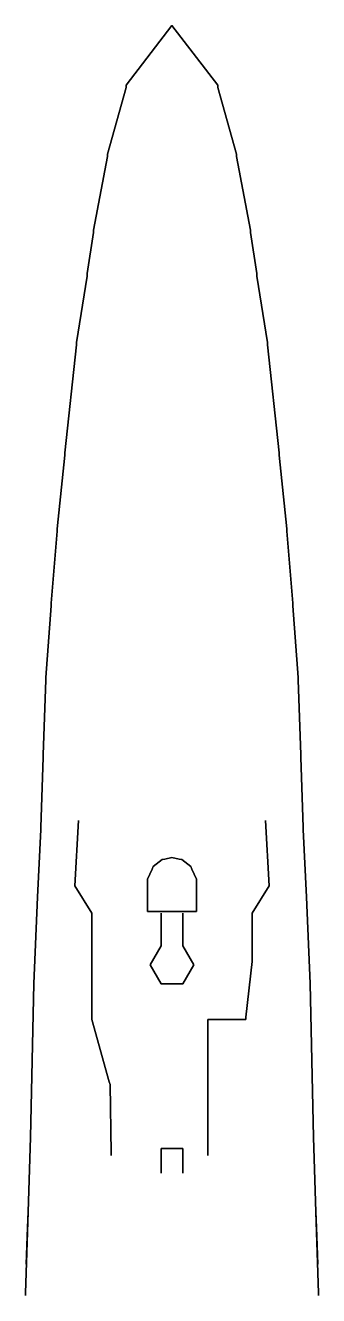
# Model space of a CAD drawing. Extents: x -5.4 to 5.4, y -43.3 to 46.6.
# Drawn here: x -5.44 to 5.44, y -0.46 to 46.62 of the extents above; entities that cross this region are included whole.
import ezdxf

# ---------------------------------------------------------------- set-up
doc = ezdxf.new("R2010")
doc.units = 0
doc.layers.add('RAININGS', color=4, linetype='CONTINUOUS')

msp = doc.modelspace()

# ---------------------------------------------------------------- linework, layer by layer
at = {"layer": 'RAININGS'}
for points in [[(-1.7, 44.41, 6.97), (-1.7, 44.41, 6.91), (0, 46.62, 7.23), (0, 46.62, 7.28)], [(-1.7, 44.41, 6.91), (-1.7, 44.41, 6.97), (0, 46.62, 7.28), (0, 46.62, 7.23)], [(-1.7, 44.41, 6.55), (-1.7, 44.41, 6.49), (0, 46.62, 6.81), (0, 46.62, 6.86)], [(-1.7, 44.41, 6.49), (-1.7, 44.41, 6.55), (0, 46.62, 6.86), (0, 46.62, 6.81)], [(1.7, 44.41, 6.91), (1.7, 44.41, 6.97), (0, 46.62, 7.28), (0, 46.62, 7.23)], [(1.7, 44.41, 6.97), (1.7, 44.41, 6.91), (0, 46.62, 7.23), (0, 46.62, 7.28)], [(1.7, 44.41, 6.49), (1.7, 44.41, 6.55), (0, 46.62, 6.86), (0, 46.62, 6.81)], [(1.7, 44.41, 6.55), (1.7, 44.41, 6.49), (0, 46.62, 6.81), (0, 46.62, 6.86)], [(-2.39, 41.85, 6.12), (-2.39, 41.85, 6.18), (-1.7, 44.32, 6.53), (-1.7, 44.32, 6.47)], [(-2.39, 41.85, 6.18), (-2.39, 41.85, 6.12), (-1.7, 44.32, 6.47), (-1.7, 44.32, 6.53)], [(-2.39, 41.85, 6.54), (-2.39, 41.85, 6.6), (-1.7, 44.32, 6.95), (-1.7, 44.32, 6.89)], [(-2.39, 41.85, 6.6), (-2.39, 41.85, 6.54), (-1.7, 44.32, 6.89), (-1.7, 44.32, 6.95)], [(-1.7, 44.32, 6.97), (-1.7, 44.41, 6.97), (-1.7, 44.41, 5.81), (-1.7, 44.32, 5.79)], [(-1.7, 44.41, 6.97), (-1.7, 44.32, 6.97), (-1.7, 44.32, 5.79), (-1.7, 44.41, 5.81)], [(1.7, 44.41, 6.97), (1.7, 44.32, 6.97), (1.7, 44.32, 5.79), (1.7, 44.41, 5.81)], [(1.7, 44.32, 6.97), (1.7, 44.41, 6.97), (1.7, 44.41, 5.81), (1.7, 44.32, 5.79)], [(2.39, 41.85, 6.6), (2.39, 41.85, 6.54), (1.7, 44.32, 6.89), (1.7, 44.32, 6.95)], [(2.39, 41.85, 6.54), (2.39, 41.85, 6.6), (1.7, 44.32, 6.95), (1.7, 44.32, 6.89)], [(2.39, 41.85, 6.18), (2.39, 41.85, 6.12), (1.7, 44.32, 6.47), (1.7, 44.32, 6.53)], [(2.39, 41.85, 6.12), (2.39, 41.85, 6.18), (1.7, 44.32, 6.53), (1.7, 44.32, 6.47)], [(-2.91, 39.03, 5.82), (-2.91, 39.03, 5.76), (-2.39, 41.76, 6.11), (-2.39, 41.76, 6.17)], [(-2.91, 39.03, 5.76), (-2.91, 39.03, 5.82), (-2.39, 41.76, 6.17), (-2.39, 41.76, 6.11)], [(-2.91, 39.03, 6.24), (-2.91, 39.03, 6.18), (-2.39, 41.76, 6.53), (-2.39, 41.76, 6.59)], [(-2.91, 39.03, 6.18), (-2.91, 39.03, 6.24), (-2.39, 41.76, 6.59), (-2.39, 41.76, 6.53)], [(-2.39, 41.76, 6.64), (-2.39, 41.85, 6.64), (-2.39, 41.85, 5.44), (-2.39, 41.76, 5.43)], [(-2.39, 41.85, 6.64), (-2.39, 41.76, 6.64), (-2.39, 41.76, 5.43), (-2.39, 41.85, 5.44)], [(2.39, 41.85, 6.64), (2.39, 41.76, 6.64), (2.39, 41.76, 5.43), (2.39, 41.85, 5.44)], [(2.39, 41.76, 6.64), (2.39, 41.85, 6.64), (2.39, 41.85, 5.44), (2.39, 41.76, 5.43)], [(2.91, 39.03, 6.18), (2.91, 39.03, 6.24), (2.39, 41.76, 6.59), (2.39, 41.76, 6.53)], [(2.91, 39.03, 6.24), (2.91, 39.03, 6.18), (2.39, 41.76, 6.53), (2.39, 41.76, 6.59)], [(2.91, 39.03, 5.76), (2.91, 39.03, 5.82), (2.39, 41.76, 6.17), (2.39, 41.76, 6.11)], [(2.91, 39.03, 5.82), (2.91, 39.03, 5.76), (2.39, 41.76, 6.11), (2.39, 41.76, 6.17)], [(-3.15, 37.42, 5.63), (-3.15, 37.42, 5.57), (-2.91, 38.94, 5.75), (-2.91, 38.94, 5.81)], [(-3.15, 37.42, 5.57), (-3.15, 37.42, 5.63), (-2.91, 38.94, 5.81), (-2.91, 38.94, 5.75)], [(-3.15, 37.42, 6.05), (-3.15, 37.42, 5.99), (-2.91, 38.94, 6.17), (-2.91, 38.94, 6.23)], [(-3.15, 37.42, 5.99), (-3.15, 37.42, 6.05), (-2.91, 38.94, 6.23), (-2.91, 38.94, 6.17)], [(-2.91, 39.03, 6.26), (-2.91, 38.94, 6.26), (-2.91, 38.94, 5.1), (-2.91, 39.03, 5.11)], [(-2.91, 38.94, 6.26), (-2.91, 39.03, 6.26), (-2.91, 39.03, 5.11), (-2.91, 38.94, 5.1)], [(2.91, 38.94, 6.26), (2.91, 39.03, 6.26), (2.91, 39.03, 5.11), (2.91, 38.94, 5.1)], [(2.91, 39.03, 6.26), (2.91, 38.94, 6.26), (2.91, 38.94, 5.1), (2.91, 39.03, 5.11)], [(3.15, 37.42, 5.99), (3.15, 37.42, 6.05), (2.91, 38.94, 6.23), (2.91, 38.94, 6.17)], [(3.15, 37.42, 6.05), (3.15, 37.42, 5.99), (2.91, 38.94, 6.17), (2.91, 38.94, 6.23)], [(3.15, 37.42, 5.57), (3.15, 37.42, 5.63), (2.91, 38.94, 5.81), (2.91, 38.94, 5.75)], [(3.15, 37.42, 5.63), (3.15, 37.42, 5.57), (2.91, 38.94, 5.75), (2.91, 38.94, 5.81)], [(-3.54, 34.87, 5.28), (-3.54, 34.87, 5.34), (-3.15, 37.33, 5.63), (-3.15, 37.33, 5.57)], [(-3.54, 34.87, 5.34), (-3.54, 34.87, 5.28), (-3.15, 37.33, 5.57), (-3.15, 37.33, 5.63)], [(-3.54, 34.87, 5.7), (-3.54, 34.87, 5.76), (-3.15, 37.33, 6.05), (-3.15, 37.33, 5.99)], [(-3.54, 34.87, 5.76), (-3.54, 34.87, 5.7), (-3.15, 37.33, 5.99), (-3.15, 37.33, 6.05)], [(-3.15, 37.42, 6.09), (-3.15, 37.33, 6.09), (-3.15, 37.33, 4.93), (-3.15, 37.42, 4.94)], [(-3.15, 37.33, 6.09), (-3.15, 37.42, 6.09), (-3.15, 37.42, 4.94), (-3.15, 37.33, 4.93)], [(3.15, 37.33, 6.09), (3.15, 37.42, 6.09), (3.15, 37.42, 4.94), (3.15, 37.33, 4.93)], [(3.15, 37.42, 6.09), (3.15, 37.33, 6.09), (3.15, 37.33, 4.93), (3.15, 37.42, 4.94)], [(3.54, 34.87, 5.76), (3.54, 34.87, 5.7), (3.15, 37.33, 5.99), (3.15, 37.33, 6.05)], [(3.54, 34.87, 5.7), (3.54, 34.87, 5.76), (3.15, 37.33, 6.05), (3.15, 37.33, 5.99)], [(3.54, 34.87, 5.34), (3.54, 34.87, 5.28), (3.15, 37.33, 5.57), (3.15, 37.33, 5.63)], [(3.54, 34.87, 5.28), (3.54, 34.87, 5.34), (3.15, 37.33, 5.63), (3.15, 37.33, 5.57)], [(-3.54, 34.87, 5.8), (-3.54, 34.78, 5.8), (-3.54, 34.78, 4.67), (-3.54, 34.87, 4.68)], [(-3.54, 34.78, 5.8), (-3.54, 34.87, 5.8), (-3.54, 34.87, 4.68), (-3.54, 34.78, 4.67)], [(3.54, 34.78, 5.8), (3.54, 34.87, 5.8), (3.54, 34.87, 4.68), (3.54, 34.78, 4.67)], [(3.54, 34.87, 5.8), (3.54, 34.78, 5.8), (3.54, 34.78, 4.67), (3.54, 34.87, 4.68)], [(-3.98, 30.78, 5.05), (-3.98, 30.78, 4.99), (-3.54, 34.78, 5.28), (-3.54, 34.78, 5.34)], [(-3.98, 30.78, 4.99), (-3.98, 30.78, 5.05), (-3.54, 34.78, 5.34), (-3.54, 34.78, 5.28)], [(-3.98, 30.78, 5.47), (-3.98, 30.78, 5.41), (-3.54, 34.78, 5.7), (-3.54, 34.78, 5.76)], [(-3.98, 30.78, 5.41), (-3.98, 30.78, 5.47), (-3.54, 34.78, 5.76), (-3.54, 34.78, 5.7)], [(3.98, 30.78, 5.41), (3.98, 30.78, 5.47), (3.54, 34.78, 5.76), (3.54, 34.78, 5.7)], [(3.98, 30.78, 5.47), (3.98, 30.78, 5.41), (3.54, 34.78, 5.7), (3.54, 34.78, 5.76)], [(3.98, 30.78, 4.99), (3.98, 30.78, 5.05), (3.54, 34.78, 5.34), (3.54, 34.78, 5.28)], [(3.98, 30.78, 5.05), (3.98, 30.78, 4.99), (3.54, 34.78, 5.28), (3.54, 34.78, 5.34)], [(-4.26, 27.96, 4.79), (-4.26, 27.96, 4.84), (-3.98, 30.69, 5.04), (-3.98, 30.69, 4.98)], [(-4.26, 27.96, 4.84), (-4.26, 27.96, 4.79), (-3.98, 30.69, 4.98), (-3.98, 30.69, 5.04)], [(-4.26, 27.96, 5.26), (-4.26, 27.96, 5.21), (-3.98, 30.69, 5.4), (-3.98, 30.69, 5.46)], [(-4.26, 27.96, 5.21), (-4.26, 27.96, 5.26), (-3.98, 30.69, 5.46), (-3.98, 30.69, 5.4)], [(-3.98, 30.69, 5.47), (-3.98, 30.78, 5.47), (-3.98, 30.78, 4.33), (-3.98, 30.69, 4.32)], [(-3.98, 30.78, 5.47), (-3.98, 30.69, 5.47), (-3.98, 30.69, 4.32), (-3.98, 30.78, 4.33)], [(3.98, 30.78, 5.47), (3.98, 30.69, 5.47), (3.98, 30.69, 4.32), (3.98, 30.78, 4.33)], [(3.98, 30.69, 5.47), (3.98, 30.78, 5.47), (3.98, 30.78, 4.33), (3.98, 30.69, 4.32)], [(4.26, 27.96, 5.21), (4.26, 27.96, 5.26), (3.98, 30.69, 5.46), (3.98, 30.69, 5.4)], [(4.26, 27.96, 5.26), (4.26, 27.96, 5.21), (3.98, 30.69, 5.4), (3.98, 30.69, 5.46)], [(4.26, 27.96, 4.84), (4.26, 27.96, 4.79), (3.98, 30.69, 4.98), (3.98, 30.69, 5.04)], [(4.26, 27.96, 4.79), (4.26, 27.96, 4.84), (3.98, 30.69, 5.04), (3.98, 30.69, 4.98)], [(-4.48, 25.2, 4.62), (-4.48, 25.2, 4.67), (-4.26, 27.87, 4.85), (-4.26, 27.87, 4.79)], [(-4.48, 25.2, 4.67), (-4.48, 25.2, 4.62), (-4.26, 27.87, 4.79), (-4.26, 27.87, 4.85)], [(-4.48, 25.2, 5.04), (-4.48, 25.2, 5.09), (-4.26, 27.87, 5.27), (-4.26, 27.87, 5.21)], [(-4.48, 25.2, 5.09), (-4.48, 25.2, 5.04), (-4.26, 27.87, 5.21), (-4.26, 27.87, 5.27)], [(-4.26, 27.87, 5.28), (-4.26, 27.96, 5.28), (-4.26, 27.96, 4.11), (-4.26, 27.87, 4.1)], [(-4.26, 27.96, 5.28), (-4.26, 27.87, 5.28), (-4.26, 27.87, 4.1), (-4.26, 27.96, 4.11)], [(4.26, 27.96, 5.28), (4.26, 27.87, 5.28), (4.26, 27.87, 4.1), (4.26, 27.96, 4.11)], [(4.26, 27.87, 5.28), (4.26, 27.96, 5.28), (4.26, 27.96, 4.11), (4.26, 27.87, 4.1)], [(4.48, 25.2, 5.09), (4.48, 25.2, 5.04), (4.26, 27.87, 5.21), (4.26, 27.87, 5.27)], [(4.48, 25.2, 5.04), (4.48, 25.2, 5.09), (4.26, 27.87, 5.27), (4.26, 27.87, 5.21)], [(4.48, 25.2, 4.67), (4.48, 25.2, 4.62), (4.26, 27.87, 4.79), (4.26, 27.87, 4.85)], [(4.48, 25.2, 4.62), (4.48, 25.2, 4.67), (4.26, 27.87, 4.85), (4.26, 27.87, 4.79)], [(-4.68, 22.45, 4.52), (-4.68, 22.45, 4.47), (-4.48, 25.11, 4.61), (-4.48, 25.11, 4.67)], [(-4.68, 22.45, 4.47), (-4.68, 22.45, 4.52), (-4.48, 25.11, 4.67), (-4.48, 25.11, 4.61)], [(-4.68, 22.45, 4.94), (-4.68, 22.45, 4.89), (-4.48, 25.11, 5.03), (-4.48, 25.11, 5.09)], [(-4.68, 22.45, 4.89), (-4.68, 22.45, 4.94), (-4.48, 25.11, 5.09), (-4.48, 25.11, 5.03)], [(-4.48, 25.11, 5.12), (-4.48, 25.2, 5.12), (-4.48, 25.2, 3.94), (-4.48, 25.11, 3.93)], [(-4.48, 25.2, 5.12), (-4.48, 25.11, 5.12), (-4.48, 25.11, 3.93), (-4.48, 25.2, 3.94)], [(4.48, 25.2, 5.12), (4.48, 25.11, 5.12), (4.48, 25.11, 3.93), (4.48, 25.2, 3.94)], [(4.48, 25.11, 5.12), (4.48, 25.2, 5.12), (4.48, 25.2, 3.94), (4.48, 25.11, 3.93)], [(4.68, 22.45, 4.89), (4.68, 22.45, 4.94), (4.48, 25.11, 5.09), (4.48, 25.11, 5.03)], [(4.68, 22.45, 4.94), (4.68, 22.45, 4.89), (4.48, 25.11, 5.03), (4.48, 25.11, 5.09)], [(4.68, 22.45, 4.47), (4.68, 22.45, 4.52), (4.48, 25.11, 4.67), (4.48, 25.11, 4.61)], [(4.68, 22.45, 4.52), (4.68, 22.45, 4.47), (4.48, 25.11, 4.61), (4.48, 25.11, 4.67)], [(-4.78, 19.58, 4.38), (-4.78, 19.58, 4.33), (-4.68, 22.36, 4.46), (-4.68, 22.36, 4.52)], [(-4.78, 19.58, 4.33), (-4.78, 19.58, 4.38), (-4.68, 22.36, 4.52), (-4.68, 22.36, 4.46)], [(-4.78, 19.58, 4.8), (-4.78, 19.58, 4.75), (-4.68, 22.36, 4.88), (-4.68, 22.36, 4.94)], [(-4.78, 19.58, 4.75), (-4.78, 19.58, 4.8), (-4.68, 22.36, 4.94), (-4.68, 22.36, 4.88)], [(-4.68, 22.36, 4.97), (-4.68, 22.45, 4.97), (-4.68, 22.45, 3.77), (-4.68, 22.36, 3.76)], [(-4.68, 22.45, 4.97), (-4.68, 22.36, 4.97), (-4.68, 22.36, 3.76), (-4.68, 22.45, 3.77)], [(4.68, 22.45, 4.97), (4.68, 22.36, 4.97), (4.68, 22.36, 3.76), (4.68, 22.45, 3.77)], [(4.68, 22.36, 4.97), (4.68, 22.45, 4.97), (4.68, 22.45, 3.77), (4.68, 22.36, 3.76)], [(4.78, 19.58, 4.75), (4.78, 19.58, 4.8), (4.68, 22.36, 4.94), (4.68, 22.36, 4.88)], [(4.78, 19.58, 4.8), (4.78, 19.58, 4.75), (4.68, 22.36, 4.88), (4.68, 22.36, 4.94)], [(4.78, 19.58, 4.33), (4.78, 19.58, 4.38), (4.68, 22.36, 4.52), (4.68, 22.36, 4.46)], [(4.78, 19.58, 4.38), (4.78, 19.58, 4.33), (4.68, 22.36, 4.46), (4.68, 22.36, 4.52)], [(-4.87, 16.9, 4.19), (-4.87, 16.9, 4.24), (-4.78, 19.49, 4.38), (-4.78, 19.49, 4.32)], [(-4.87, 16.9, 4.24), (-4.87, 16.9, 4.19), (-4.78, 19.49, 4.32), (-4.78, 19.49, 4.38)], [(-4.87, 16.9, 4.61), (-4.87, 16.9, 4.66), (-4.78, 19.49, 4.8), (-4.78, 19.49, 4.74)], [(-4.87, 16.9, 4.66), (-4.87, 16.9, 4.61), (-4.78, 19.49, 4.74), (-4.78, 19.49, 4.8)], [(-4.78, 19.58, 4.83), (-4.78, 19.49, 4.83), (-4.78, 19.49, 3.67), (-4.78, 19.58, 3.67)], [(-4.78, 19.49, 4.83), (-4.78, 19.58, 4.83), (-4.78, 19.58, 3.67), (-4.78, 19.49, 3.67)], [(4.78, 19.49, 4.83), (4.78, 19.58, 4.83), (4.78, 19.58, 3.67), (4.78, 19.49, 3.67)], [(4.78, 19.58, 4.83), (4.78, 19.49, 4.83), (4.78, 19.49, 3.67), (4.78, 19.58, 3.67)], [(4.87, 16.9, 4.66), (4.87, 16.9, 4.61), (4.78, 19.49, 4.74), (4.78, 19.49, 4.8)], [(4.87, 16.9, 4.61), (4.87, 16.9, 4.66), (4.78, 19.49, 4.8), (4.78, 19.49, 4.74)], [(4.87, 16.9, 4.24), (4.87, 16.9, 4.19), (4.78, 19.49, 4.32), (4.78, 19.49, 4.38)], [(4.87, 16.9, 4.19), (4.87, 16.9, 4.24), (4.78, 19.49, 4.38), (4.78, 19.49, 4.32)], [(-3.47, 17.15, 9.38), (-3.6, 14.73, 9.38), (-3.6, 14.73, 8.21), (-3.47, 17.15, 8.21)], [(-3.6, 14.73, 9.38), (-3.47, 17.15, 9.38), (-3.47, 17.15, 8.21), (-3.6, 14.73, 8.21)], [(3.6, 14.73, 9.38), (3.47, 17.15, 9.38), (3.47, 17.15, 8.21), (3.6, 14.73, 8.21)], [(3.47, 17.15, 9.38), (3.6, 14.73, 9.38), (3.6, 14.73, 8.21), (3.47, 17.15, 8.21)], [(-4.99, 14.31, 4.1), (-4.99, 14.31, 4.04), (-4.87, 16.81, 4.15), (-4.87, 16.81, 4.21)], [(-4.99, 14.31, 4.04), (-4.99, 14.31, 4.1), (-4.87, 16.81, 4.21), (-4.87, 16.81, 4.15)], [(-4.99, 14.31, 4.46), (-4.99, 14.31, 4.52), (-4.87, 16.81, 4.63), (-4.87, 16.81, 4.57)], [(-4.99, 14.31, 4.52), (-4.99, 14.31, 4.46), (-4.87, 16.81, 4.57), (-4.87, 16.81, 4.63)], [(-4.87, 16.81, 4.66), (-4.87, 16.9, 4.66), (-4.87, 16.9, 3.59), (-4.87, 16.81, 3.58)], [(-4.87, 16.9, 4.66), (-4.87, 16.81, 4.66), (-4.87, 16.81, 3.58), (-4.87, 16.9, 3.59)], [(4.87, 16.9, 4.66), (4.87, 16.81, 4.66), (4.87, 16.81, 3.58), (4.87, 16.9, 3.59)], [(4.87, 16.81, 4.66), (4.87, 16.9, 4.66), (4.87, 16.9, 3.59), (4.87, 16.81, 3.58)], [(4.99, 14.31, 4.52), (4.99, 14.31, 4.46), (4.87, 16.81, 4.57), (4.87, 16.81, 4.63)], [(4.99, 14.31, 4.46), (4.99, 14.31, 4.52), (4.87, 16.81, 4.63), (4.87, 16.81, 4.57)], [(4.99, 14.31, 4.04), (4.99, 14.31, 4.1), (4.87, 16.81, 4.21), (4.87, 16.81, 4.15)], [(4.99, 14.31, 4.1), (4.99, 14.31, 4.04), (4.87, 16.81, 4.15), (4.87, 16.81, 4.21)], [(-0.7, 15.44, 12.96), (-0.7, 15.44, 12.9), (-0.36, 15.71, 12.9), (-0.36, 15.71, 12.96)], [(-0.7, 15.44, 12.9), (-0.7, 15.44, 12.96), (-0.36, 15.71, 12.96), (-0.36, 15.71, 12.9)], [(-0.7, 15.44, 13.38), (-0.7, 15.44, 13.44), (-0.36, 15.71, 13.44), (-0.36, 15.71, 13.38)], [(-0.7, 15.44, 13.44), (-0.7, 15.44, 13.38), (-0.36, 15.71, 13.38), (-0.36, 15.71, 13.44)], [(-0.27, 15.72, 13.48), (-0.36, 15.71, 13.48), (-0.36, 15.71, 12.39), (-0.27, 15.72, 12.39)], [(-0.36, 15.71, 13.48), (-0.27, 15.72, 13.48), (-0.27, 15.72, 12.39), (-0.36, 15.71, 12.39)], [(-0.27, 15.72, 12.96), (-0.27, 15.72, 12.9), (0, 15.78, 12.9), (0, 15.78, 12.96)], [(-0.27, 15.72, 12.9), (-0.27, 15.72, 12.96), (0, 15.78, 12.96), (0, 15.78, 12.9)], [(-0.27, 15.72, 13.38), (-0.27, 15.72, 13.44), (0, 15.78, 13.44), (0, 15.78, 13.38)], [(-0.27, 15.72, 13.44), (-0.27, 15.72, 13.38), (0, 15.78, 13.38), (0, 15.78, 13.44)], [(0.27, 15.72, 13.44), (0.27, 15.72, 13.38), (0, 15.78, 13.38), (0, 15.78, 13.44)], [(0.27, 15.72, 13.38), (0.27, 15.72, 13.44), (0, 15.78, 13.44), (0, 15.78, 13.38)], [(0.27, 15.72, 12.9), (0.27, 15.72, 12.96), (0, 15.78, 12.96), (0, 15.78, 12.9)], [(0.27, 15.72, 12.96), (0.27, 15.72, 12.9), (0, 15.78, 12.9), (0, 15.78, 12.96)], [(0.27, 15.72, 13.48), (0.36, 15.71, 13.48), (0.36, 15.71, 12.39), (0.27, 15.72, 12.39)], [(0.36, 15.71, 13.48), (0.27, 15.72, 13.48), (0.27, 15.72, 12.39), (0.36, 15.71, 12.39)], [(0.7, 15.44, 13.38), (0.7, 15.44, 13.44), (0.36, 15.71, 13.44), (0.36, 15.71, 13.38)], [(0.7, 15.44, 13.44), (0.7, 15.44, 13.38), (0.36, 15.71, 13.38), (0.36, 15.71, 13.44)], [(0.7, 15.44, 12.9), (0.7, 15.44, 12.96), (0.36, 15.71, 12.96), (0.36, 15.71, 12.9)], [(0.7, 15.44, 12.96), (0.7, 15.44, 12.9), (0.36, 15.71, 12.9), (0.36, 15.71, 12.96)], [(-0.91, 14.98, 12.96), (-0.91, 14.98, 12.9), (-0.74, 15.35, 12.9), (-0.74, 15.35, 12.96)], [(-0.91, 14.98, 12.9), (-0.91, 14.98, 12.96), (-0.74, 15.35, 12.96), (-0.74, 15.35, 12.9)], [(-0.91, 14.98, 13.38), (-0.91, 14.98, 13.44), (-0.74, 15.35, 13.44), (-0.74, 15.35, 13.38)], [(-0.91, 14.98, 13.44), (-0.91, 14.98, 13.38), (-0.74, 15.35, 13.38), (-0.74, 15.35, 13.44)], [(-0.7, 15.44, 13.48), (-0.74, 15.35, 13.48), (-0.74, 15.35, 12.39), (-0.7, 15.44, 12.39)], [(-0.74, 15.35, 13.48), (-0.7, 15.44, 13.48), (-0.7, 15.44, 12.39), (-0.74, 15.35, 12.39)], [(0.74, 15.35, 13.48), (0.7, 15.44, 13.48), (0.7, 15.44, 12.39), (0.74, 15.35, 12.39)], [(0.7, 15.44, 13.48), (0.74, 15.35, 13.48), (0.74, 15.35, 12.39), (0.7, 15.44, 12.39)], [(0.91, 14.98, 13.44), (0.91, 14.98, 13.38), (0.74, 15.35, 13.38), (0.74, 15.35, 13.44)], [(0.91, 14.98, 13.38), (0.91, 14.98, 13.44), (0.74, 15.35, 13.44), (0.74, 15.35, 13.38)], [(0.91, 14.98, 12.9), (0.91, 14.98, 12.96), (0.74, 15.35, 12.96), (0.74, 15.35, 12.9)], [(0.91, 14.98, 12.96), (0.91, 14.98, 12.9), (0.74, 15.35, 12.9), (0.74, 15.35, 12.96)], [(-2.98, 13.72, 9.38), (-3.6, 14.73, 9.38), (-3.6, 14.73, 8.21), (-2.98, 13.72, 8.21)], [(-3.6, 14.73, 9.38), (-2.98, 13.72, 9.38), (-2.98, 13.72, 8.21), (-3.6, 14.73, 8.21)], [(-0.91, 14.89, 13.48), (-0.91, 14.98, 13.48), (-0.91, 14.98, 12.39), (-0.91, 14.89, 12.39)], [(-0.91, 14.98, 13.48), (-0.91, 14.89, 13.48), (-0.91, 14.89, 12.39), (-0.91, 14.98, 12.39)], [(-0.91, 13.87, 12.9), (-0.91, 13.87, 12.96), (-0.91, 14.89, 12.96), (-0.91, 14.89, 12.9)], [(-0.91, 13.87, 12.96), (-0.91, 13.87, 12.9), (-0.91, 14.89, 12.9), (-0.91, 14.89, 12.96)], [(-0.91, 13.87, 13.44), (-0.91, 13.87, 13.38), (-0.91, 14.89, 13.38), (-0.91, 14.89, 13.44)], [(-0.91, 13.87, 13.38), (-0.91, 13.87, 13.44), (-0.91, 14.89, 13.44), (-0.91, 14.89, 13.38)], [(0.91, 14.98, 13.48), (0.91, 14.89, 13.48), (0.91, 14.89, 12.39), (0.91, 14.98, 12.39)], [(0.91, 14.89, 13.48), (0.91, 14.98, 13.48), (0.91, 14.98, 12.39), (0.91, 14.89, 12.39)], [(0.91, 13.87, 13.44), (0.91, 13.87, 13.38), (0.91, 14.89, 13.38), (0.91, 14.89, 13.44)], [(0.91, 13.87, 13.38), (0.91, 13.87, 13.44), (0.91, 14.89, 13.44), (0.91, 14.89, 13.38)], [(0.91, 13.87, 12.96), (0.91, 13.87, 12.9), (0.91, 14.89, 12.9), (0.91, 14.89, 12.96)], [(0.91, 13.87, 12.9), (0.91, 13.87, 12.96), (0.91, 14.89, 12.96), (0.91, 14.89, 12.9)], [(3.6, 14.73, 9.38), (2.98, 13.72, 9.38), (2.98, 13.72, 8.21), (3.6, 14.73, 8.21)], [(2.98, 13.72, 9.38), (3.6, 14.73, 9.38), (3.6, 14.73, 8.21), (2.98, 13.72, 8.21)], [(-5.13, 11.11, 4.41), (-4.99, 14.31, 4.56), (-4.99, 14.31, 3.49), (-5.13, 11.11, 3.37)], [(-4.99, 14.31, 4.56), (-5.13, 11.11, 4.41), (-5.13, 11.11, 3.37), (-4.99, 14.31, 3.49)], [(4.99, 14.31, 4.56), (5.13, 11.11, 4.41), (5.13, 11.11, 3.37), (4.99, 14.31, 3.49)], [(5.13, 11.11, 4.41), (4.99, 14.31, 4.56), (4.99, 14.31, 3.49), (5.13, 11.11, 3.37)], [(-2.98, 12.01, 6.52), (-2.98, 12.01, 6.46), (-2.98, 13.72, 6.46), (-2.98, 13.72, 6.52)], [(-2.98, 12.01, 6.46), (-2.98, 12.01, 6.52), (-2.98, 13.72, 6.52), (-2.98, 13.72, 6.46)], [(-2.98, 12.01, 6.87), (-2.98, 12.01, 6.81), (-2.98, 13.72, 6.81), (-2.98, 13.72, 6.87)], [(-2.98, 12.01, 6.81), (-2.98, 12.01, 6.87), (-2.98, 13.72, 6.87), (-2.98, 13.72, 6.81)], [(-2.98, 12.75, 9.38), (-2.98, 13.72, 9.38), (-2.98, 13.72, 8.21), (-2.98, 12.75, 8.21)], [(-2.98, 13.72, 9.38), (-2.98, 12.75, 9.38), (-2.98, 12.75, 8.21), (-2.98, 13.72, 8.21)], [(-0.91, 13.87, 13.48), (-0.91, 13.78, 13.48), (-0.91, 13.78, 12.39), (-0.91, 13.87, 12.39)], [(-0.91, 13.78, 13.48), (-0.91, 13.87, 13.48), (-0.91, 13.87, 12.39), (-0.91, 13.78, 12.39)], [(-0.91, 13.78, 12.9), (-0.91, 13.78, 12.96), (0.91, 13.78, 12.96), (0.91, 13.78, 12.9)], [(-0.91, 13.78, 12.96), (-0.91, 13.78, 12.9), (0.91, 13.78, 12.9), (0.91, 13.78, 12.96)], [(-0.91, 13.78, 13.44), (-0.91, 13.78, 13.38), (0.91, 13.78, 13.38), (0.91, 13.78, 13.44)], [(-0.91, 13.78, 13.38), (-0.91, 13.78, 13.44), (0.91, 13.78, 13.44), (0.91, 13.78, 13.38)], [(-0.4, 13.72, 11.49), (-0.4, 13.63, 11.49), (-0.4, 13.63, 10.4), (-0.4, 13.72, 10.4)], [(-0.4, 13.63, 11.49), (-0.4, 13.72, 11.49), (-0.4, 13.72, 10.4), (-0.4, 13.63, 10.4)], [(0.4, 13.72, 11.49), (0.4, 13.63, 11.49), (0.4, 13.63, 10.4), (0.4, 13.72, 10.4)], [(0.4, 13.63, 11.49), (0.4, 13.72, 11.49), (0.4, 13.72, 10.4), (0.4, 13.63, 10.4)], [(0.91, 13.87, 13.48), (0.91, 13.78, 13.48), (0.91, 13.78, 12.39), (0.91, 13.87, 12.39)], [(0.91, 13.78, 13.48), (0.91, 13.87, 13.48), (0.91, 13.87, 12.39), (0.91, 13.78, 12.39)], [(2.98, 12.01, 6.81), (2.98, 12.01, 6.87), (2.98, 13.72, 6.87), (2.98, 13.72, 6.81)], [(2.98, 12.01, 6.87), (2.98, 12.01, 6.81), (2.98, 13.72, 6.81), (2.98, 13.72, 6.87)], [(2.98, 12.01, 6.46), (2.98, 12.01, 6.52), (2.98, 13.72, 6.52), (2.98, 13.72, 6.46)], [(2.98, 12.01, 6.52), (2.98, 12.01, 6.46), (2.98, 13.72, 6.46), (2.98, 13.72, 6.52)], [(2.98, 12.75, 9.38), (2.98, 13.72, 9.38), (2.98, 13.72, 8.21), (2.98, 12.75, 8.21)], [(2.98, 13.72, 9.38), (2.98, 12.75, 9.38), (2.98, 12.75, 8.21), (2.98, 13.72, 8.21)], [(-0.4, 12.59, 11.09), (-0.4, 12.59, 11.03), (-0.4, 13.63, 11.03), (-0.4, 13.63, 11.09)], [(-0.4, 12.59, 11.03), (-0.4, 12.59, 11.09), (-0.4, 13.63, 11.09), (-0.4, 13.63, 11.03)], [(-0.4, 12.59, 11.43), (-0.4, 12.59, 11.49), (-0.4, 13.63, 11.49), (-0.4, 13.63, 11.43)], [(-0.4, 12.59, 11.49), (-0.4, 12.59, 11.43), (-0.4, 13.63, 11.43), (-0.4, 13.63, 11.49)], [(0.4, 12.59, 11.43), (0.4, 12.59, 11.49), (0.4, 13.63, 11.49), (0.4, 13.63, 11.43)], [(0.4, 12.59, 11.49), (0.4, 12.59, 11.43), (0.4, 13.63, 11.43), (0.4, 13.63, 11.49)], [(0.4, 12.59, 11.03), (0.4, 12.59, 11.09), (0.4, 13.63, 11.09), (0.4, 13.63, 11.03)], [(0.4, 12.59, 11.09), (0.4, 12.59, 11.03), (0.4, 13.63, 11.03), (0.4, 13.63, 11.09)], [(-0.81, 11.8, 11.03), (-0.81, 11.8, 11.09), (-0.4, 12.5, 11.09), (-0.4, 12.5, 11.03)], [(-0.81, 11.8, 11.09), (-0.81, 11.8, 11.03), (-0.4, 12.5, 11.03), (-0.4, 12.5, 11.09)], [(-0.81, 11.8, 11.49), (-0.81, 11.8, 11.43), (-0.4, 12.5, 11.43), (-0.4, 12.5, 11.49)], [(-0.81, 11.8, 11.43), (-0.81, 11.8, 11.49), (-0.4, 12.5, 11.49), (-0.4, 12.5, 11.43)], [(-0.4, 12.5, 11.49), (-0.4, 12.59, 11.49), (-0.4, 12.59, 10.4), (-0.4, 12.5, 10.4)], [(-0.4, 12.59, 11.49), (-0.4, 12.5, 11.49), (-0.4, 12.5, 10.4), (-0.4, 12.59, 10.4)], [(0.4, 12.59, 11.49), (0.4, 12.5, 11.49), (0.4, 12.5, 10.4), (0.4, 12.59, 10.4)], [(0.4, 12.5, 11.49), (0.4, 12.59, 11.49), (0.4, 12.59, 10.4), (0.4, 12.5, 10.4)], [(0.81, 11.8, 11.49), (0.81, 11.8, 11.43), (0.4, 12.5, 11.43), (0.4, 12.5, 11.49)], [(0.81, 11.8, 11.43), (0.81, 11.8, 11.49), (0.4, 12.5, 11.49), (0.4, 12.5, 11.43)], [(0.81, 11.8, 11.09), (0.81, 11.8, 11.03), (0.4, 12.5, 11.03), (0.4, 12.5, 11.09)], [(0.81, 11.8, 11.03), (0.81, 11.8, 11.09), (0.4, 12.5, 11.09), (0.4, 12.5, 11.03)], [(-2.98, 11.92, 6.88), (-2.98, 12.01, 6.88), (-2.98, 12.01, 5.74), (-2.98, 11.92, 5.74)], [(-2.98, 12.01, 6.88), (-2.98, 11.92, 6.88), (-2.98, 11.92, 5.74), (-2.98, 12.01, 5.74)], [(-2.98, 9.86, 6.38), (-2.98, 9.86, 6.44), (-2.98, 11.92, 6.52), (-2.98, 11.92, 6.46)], [(-2.98, 9.86, 6.44), (-2.98, 9.86, 6.38), (-2.98, 11.92, 6.46), (-2.98, 11.92, 6.52)], [(-2.98, 9.86, 6.79), (-2.98, 9.86, 6.73), (-2.98, 11.92, 6.81), (-2.98, 11.92, 6.87)], [(-2.98, 9.86, 6.73), (-2.98, 9.86, 6.79), (-2.98, 11.92, 6.87), (-2.98, 11.92, 6.81)], [(-0.81, 11.8, 11.03), (-0.81, 11.8, 11.09), (-0.4, 11.1, 11.09), (-0.4, 11.1, 11.03)], [(-0.81, 11.8, 11.09), (-0.81, 11.8, 11.03), (-0.4, 11.1, 11.03), (-0.4, 11.1, 11.09)], [(-0.81, 11.8, 11.49), (-0.81, 11.8, 11.43), (-0.4, 11.1, 11.43), (-0.4, 11.1, 11.49)], [(-0.81, 11.8, 11.43), (-0.81, 11.8, 11.49), (-0.4, 11.1, 11.49), (-0.4, 11.1, 11.43)], [(0.81, 11.8, 11.43), (0.81, 11.8, 11.49), (0.4, 11.1, 11.49), (0.4, 11.1, 11.43)], [(0.81, 11.8, 11.49), (0.81, 11.8, 11.43), (0.4, 11.1, 11.43), (0.4, 11.1, 11.49)], [(0.81, 11.8, 11.09), (0.81, 11.8, 11.03), (0.4, 11.1, 11.03), (0.4, 11.1, 11.09)], [(0.81, 11.8, 11.03), (0.81, 11.8, 11.09), (0.4, 11.1, 11.09), (0.4, 11.1, 11.03)], [(2.74, 9.86, 6.73), (2.74, 9.86, 6.79), (2.98, 11.92, 6.87), (2.98, 11.92, 6.81)], [(2.74, 9.86, 6.79), (2.74, 9.86, 6.73), (2.98, 11.92, 6.81), (2.98, 11.92, 6.87)], [(2.74, 9.86, 6.44), (2.74, 9.86, 6.38), (2.98, 11.92, 6.46), (2.98, 11.92, 6.52)], [(2.74, 9.86, 6.38), (2.74, 9.86, 6.44), (2.98, 11.92, 6.52), (2.98, 11.92, 6.46)], [(2.98, 12.01, 6.88), (2.98, 11.92, 6.88), (2.98, 11.92, 5.74), (2.98, 12.01, 5.74)], [(2.98, 11.92, 6.88), (2.98, 12.01, 6.88), (2.98, 12.01, 5.74), (2.98, 11.92, 5.74)], [(-5.25, 5.4, 4.22), (-5.13, 11.11, 4.41), (-5.13, 11.11, 3.37), (-5.25, 5.4, 3.27)], [(-5.13, 11.11, 4.41), (-5.25, 5.4, 4.22), (-5.25, 5.4, 3.27), (-5.13, 11.11, 3.37)], [(-0.4, 11.1, 11.49), (-0.31, 11.1, 11.49), (-0.31, 11.1, 10.4), (-0.4, 11.1, 10.4)], [(-0.31, 11.1, 11.49), (-0.4, 11.1, 11.49), (-0.4, 11.1, 10.4), (-0.31, 11.1, 10.4)], [(0.31, 11.1, 11.03), (0.31, 11.1, 11.09), (-0.31, 11.1, 11.09), (-0.31, 11.1, 11.03)], [(0.31, 11.1, 11.09), (0.31, 11.1, 11.03), (-0.31, 11.1, 11.03), (-0.31, 11.1, 11.09)], [(0.31, 11.1, 11.49), (0.31, 11.1, 11.43), (-0.31, 11.1, 11.43), (-0.31, 11.1, 11.49)], [(0.31, 11.1, 11.43), (0.31, 11.1, 11.49), (-0.31, 11.1, 11.49), (-0.31, 11.1, 11.43)], [(0.4, 11.1, 11.49), (0.31, 11.1, 11.49), (0.31, 11.1, 10.4), (0.4, 11.1, 10.4)], [(0.31, 11.1, 11.49), (0.4, 11.1, 11.49), (0.4, 11.1, 10.4), (0.31, 11.1, 10.4)], [(5.13, 11.11, 4.41), (5.25, 5.4, 4.22), (5.25, 5.4, 3.27), (5.13, 11.11, 3.37)], [(5.25, 5.4, 4.22), (5.13, 11.11, 4.41), (5.13, 11.11, 3.37), (5.25, 5.4, 3.27)], [(-2.98, 9.77, 6.8), (-2.98, 9.86, 6.8), (-2.98, 9.86, 5.66), (-2.98, 9.77, 5.66)], [(-2.98, 9.86, 6.8), (-2.98, 9.77, 6.8), (-2.98, 9.77, 5.66), (-2.98, 9.86, 5.66)], [(-2.33, 7.46, 6.37), (-2.33, 7.46, 6.31), (-2.98, 9.77, 6.38), (-2.98, 9.77, 6.44)], [(-2.33, 7.46, 6.31), (-2.33, 7.46, 6.37), (-2.98, 9.77, 6.44), (-2.98, 9.77, 6.38)], [(-2.33, 7.46, 6.72), (-2.33, 7.46, 6.66), (-2.98, 9.77, 6.73), (-2.98, 9.77, 6.79)], [(-2.33, 7.46, 6.66), (-2.33, 7.46, 6.72), (-2.98, 9.77, 6.79), (-2.98, 9.77, 6.73)], [(1.33, 9.68, 6.8), (1.33, 9.77, 6.8), (1.33, 9.77, 5.66), (1.33, 9.68, 5.66)], [(1.33, 9.77, 6.8), (1.33, 9.68, 6.8), (1.33, 9.68, 5.66), (1.33, 9.77, 5.66)], [(1.33, 9.77, 6.73), (1.33, 9.77, 6.79), (2.74, 9.77, 6.79), (2.74, 9.77, 6.73)], [(1.33, 9.77, 6.79), (1.33, 9.77, 6.73), (2.74, 9.77, 6.73), (2.74, 9.77, 6.79)], [(1.33, 9.77, 6.44), (1.33, 9.77, 6.38), (2.74, 9.77, 6.38), (2.74, 9.77, 6.44)], [(1.33, 9.77, 6.38), (1.33, 9.77, 6.44), (2.74, 9.77, 6.44), (2.74, 9.77, 6.38)], [(1.33, 7.46, 6.66), (1.33, 7.46, 6.72), (1.33, 9.68, 6.79), (1.33, 9.68, 6.73)], [(1.33, 7.46, 6.72), (1.33, 7.46, 6.66), (1.33, 9.68, 6.73), (1.33, 9.68, 6.79)], [(1.33, 7.46, 6.31), (1.33, 7.46, 6.37), (1.33, 9.68, 6.44), (1.33, 9.68, 6.38)], [(1.33, 7.46, 6.37), (1.33, 7.46, 6.31), (1.33, 9.68, 6.38), (1.33, 9.68, 6.44)], [(2.74, 9.86, 6.8), (2.74, 9.77, 6.8), (2.74, 9.77, 5.66), (2.74, 9.86, 5.66)], [(2.74, 9.77, 6.8), (2.74, 9.86, 6.8), (2.74, 9.86, 5.66), (2.74, 9.77, 5.66)], [(-2.33, 7.46, 6.73), (-2.3, 7.37, 6.73), (-2.3, 7.37, 5.59), (-2.33, 7.46, 5.59)], [(-2.3, 7.37, 6.73), (-2.33, 7.46, 6.73), (-2.33, 7.46, 5.59), (-2.3, 7.37, 5.59)], [(-2.26, 4.82, 6.27), (-2.26, 4.82, 6.21), (-2.3, 7.37, 6.31), (-2.3, 7.37, 6.37)], [(-2.26, 4.82, 6.21), (-2.26, 4.82, 6.27), (-2.3, 7.37, 6.37), (-2.3, 7.37, 6.31)], [(-2.26, 4.82, 6.62), (-2.26, 4.82, 6.56), (-2.3, 7.37, 6.66), (-2.3, 7.37, 6.72)], [(-2.26, 4.82, 6.56), (-2.26, 4.82, 6.62), (-2.3, 7.37, 6.72), (-2.3, 7.37, 6.66)], [(1.33, 7.37, 6.73), (1.33, 7.46, 6.73), (1.33, 7.46, 5.59), (1.33, 7.37, 5.59)], [(1.33, 7.46, 6.73), (1.33, 7.37, 6.73), (1.33, 7.37, 5.59), (1.33, 7.46, 5.59)], [(1.33, 4.82, 6.56), (1.33, 4.82, 6.62), (1.33, 7.37, 6.72), (1.33, 7.37, 6.66)], [(1.33, 4.82, 6.62), (1.33, 4.82, 6.56), (1.33, 7.37, 6.66), (1.33, 7.37, 6.72)], [(1.33, 4.82, 6.21), (1.33, 4.82, 6.27), (1.33, 7.37, 6.37), (1.33, 7.37, 6.31)], [(1.33, 4.82, 6.27), (1.33, 4.82, 6.21), (1.33, 7.37, 6.31), (1.33, 7.37, 6.37)], [(-5.34, 2.65, 4.19), (-5.25, 5.4, 4.22), (-5.25, 5.4, 3.27), (-5.34, 2.65, 3.17)], [(-5.25, 5.4, 4.22), (-5.34, 2.65, 4.19), (-5.34, 2.65, 3.17), (-5.25, 5.4, 3.27)], [(5.25, 5.4, 4.22), (5.34, 2.65, 4.19), (5.34, 2.65, 3.17), (5.25, 5.4, 3.27)], [(5.34, 2.65, 4.19), (5.25, 5.4, 4.22), (5.25, 5.4, 3.27), (5.34, 2.65, 3.17)], [(-2.26, 4.82, 6.63), (-2.26, 4.73, 6.63), (-2.26, 4.73, 5.49), (-2.26, 4.82, 5.49)], [(-2.26, 4.73, 6.63), (-2.26, 4.82, 6.63), (-2.26, 4.82, 5.49), (-2.26, 4.73, 5.49)], [(-0.4, 4.99, 12.05), (-0.4, 4.92, 12.05), (-0.4, 4.92, 11.04), (-0.4, 4.99, 11.04)], [(-0.4, 4.92, 12.05), (-0.4, 4.99, 12.05), (-0.4, 4.99, 11.04), (-0.4, 4.92, 11.04)], [(0.4, 4.99, 12.05), (0.4, 4.99, 11.99), (-0.4, 4.99, 11.99), (-0.4, 4.99, 12.05)], [(0.4, 4.99, 11.99), (0.4, 4.99, 12.05), (-0.4, 4.99, 12.05), (-0.4, 4.99, 11.99)], [(-0.4, 4.08, 12.05), (-0.4, 4.08, 11.99), (-0.4, 4.92, 11.99), (-0.4, 4.92, 12.05)], [(-0.4, 4.08, 11.99), (-0.4, 4.08, 12.05), (-0.4, 4.92, 12.05), (-0.4, 4.92, 11.99)], [(0.4, 4.92, 12.05), (0.4, 4.99, 12.05), (0.4, 4.99, 11.04), (0.4, 4.92, 11.04)], [(0.4, 4.99, 12.05), (0.4, 4.92, 12.05), (0.4, 4.92, 11.04), (0.4, 4.99, 11.04)], [(0.4, 4.08, 12.05), (0.4, 4.08, 11.99), (0.4, 4.92, 11.99), (0.4, 4.92, 12.05)], [(0.4, 4.08, 11.99), (0.4, 4.08, 12.05), (0.4, 4.92, 12.05), (0.4, 4.92, 11.99)], [(1.33, 4.73, 6.63), (1.33, 4.82, 6.63), (1.33, 4.82, 5.49), (1.33, 4.73, 5.49)], [(1.33, 4.82, 6.63), (1.33, 4.73, 6.63), (1.33, 4.73, 5.49), (1.33, 4.82, 5.49)], [(-5.44, -0.37, 3.57), (-5.44, -0.37, 3.61), (-5.34, 2.64, 3.7), (-5.34, 2.64, 3.66)], [(-5.44, -0.37, 3.61), (-5.44, -0.37, 3.57), (-5.34, 2.64, 3.66), (-5.34, 2.64, 3.7)], [(-5.44, -0.37, 3.95), (-5.44, -0.37, 3.99), (-5.34, 2.64, 4.08), (-5.34, 2.64, 4.04)], [(-5.44, -0.37, 3.99), (-5.44, -0.37, 3.95), (-5.34, 2.64, 4.04), (-5.34, 2.64, 4.08)], [(-5.34, 2.65, 4.19), (-5.36, 2.07, 3.63), (-5.37, 1.74, 3.14), (-5.34, 2.65, 3.17)], [(-5.36, 2.07, 3.63), (-5.34, 2.65, 4.19), (-5.34, 2.65, 3.17), (-5.37, 1.74, 3.14)], [(5.34, 2.65, 4.19), (5.36, 2.07, 3.63), (5.37, 1.74, 3.14), (5.34, 2.65, 3.17)], [(5.36, 2.07, 3.63), (5.34, 2.65, 4.19), (5.34, 2.65, 3.17), (5.37, 1.74, 3.14)], [(5.44, -0.37, 3.99), (5.44, -0.37, 3.95), (5.34, 2.64, 4.04), (5.34, 2.64, 4.08)], [(5.44, -0.37, 3.95), (5.44, -0.37, 3.99), (5.34, 2.64, 4.08), (5.34, 2.64, 4.04)], [(5.44, -0.37, 3.61), (5.44, -0.37, 3.57), (5.34, 2.64, 3.66), (5.34, 2.64, 3.7)], [(5.44, -0.37, 3.57), (5.44, -0.37, 3.61), (5.34, 2.64, 3.7), (5.34, 2.64, 3.66)], [(-5.36, 2.07, 3.63), (-5.41, 0.7, 3.22), (-5.41, 0.7, 3.1), (-5.37, 1.74, 3.14)], [(-5.41, 0.7, 3.22), (-5.36, 2.07, 3.63), (-5.37, 1.74, 3.14), (-5.41, 0.7, 3.1)], [(5.41, 0.7, 3.22), (5.36, 2.07, 3.63), (5.37, 1.74, 3.14), (5.41, 0.7, 3.1)], [(5.36, 2.07, 3.63), (5.41, 0.7, 3.22), (5.41, 0.7, 3.1), (5.37, 1.74, 3.14)], [(-5.44, -0.37, 4.01), (-5.44, -0.46, 4.01), (-5.44, -0.46, 3.06), (-5.44, -0.37, 3.06)], [(-5.44, -0.46, 4.01), (-5.44, -0.37, 4.01), (-5.44, -0.37, 3.06), (-5.44, -0.46, 3.06)], [(5.44, -0.46, 4.01), (5.44, -0.37, 4.01), (5.44, -0.37, 3.06), (5.44, -0.46, 3.06)], [(5.44, -0.37, 4.01), (5.44, -0.46, 4.01), (5.44, -0.46, 3.06), (5.44, -0.37, 3.06)]]:
    msp.add_3dface(points, dxfattribs=at)

doc.saveas('drawing.dxf')
